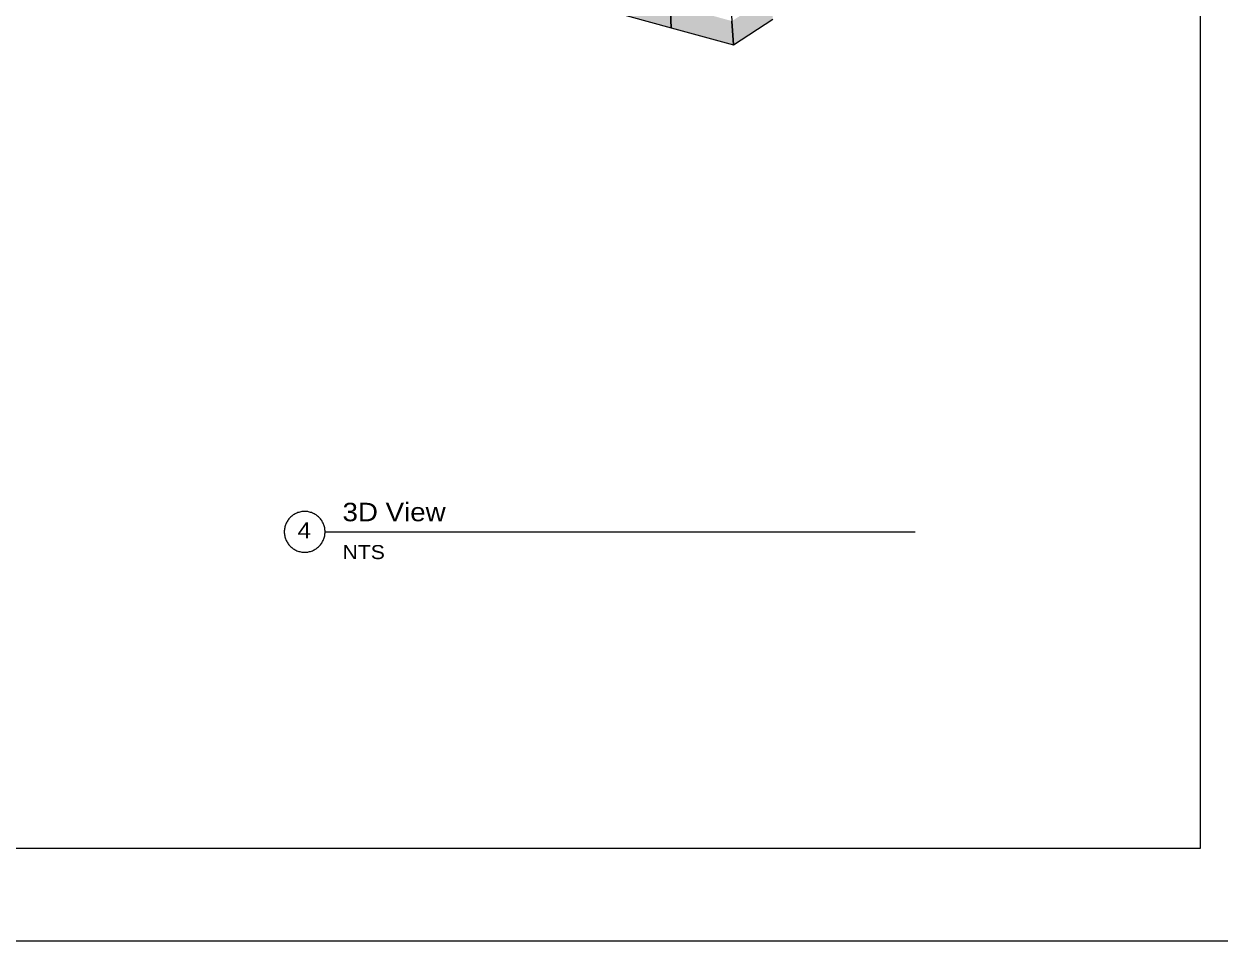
# Paper-space layout '02 Chimney' of a CAD drawing. Header units: millimetres. Extents: x 5 to 415, y 5 to 287.
# Drawn here: x 209.7 to 333, y 4.9 to 99.4 of the extents above; entities that cross this region are included whole.
import ezdxf

# ---------------------------------------------------------------- set-up
doc = ezdxf.new("R2010")
doc.units = ezdxf.units.MM
doc.layers.add('SHEET_GEOMETRY', color=7, linetype='Continuous')
doc.layers.add('SHEET_TEXT', color=7, linetype='Continuous')

# ---------------------------------------------------------------- blocks, each defined once
blk = doc.blocks.new('SHEET_02_CHIMNEY')
at = {"layer": 'SHEET_GEOMETRY', "lineweight": 15}
for p, q in [((330.91, 276.19), (330.91, 14.43)), ((330.91, 14.43), (15.88, 14.43)), ((414.51, 4.9), (4.94, 4.9))]:
    blk.add_line(p, q, dxfattribs=at)
at = {"layer": 'SHEET_GEOMETRY', "lineweight": 18}
blk.add_line((282.81, 97.22), (278.62, 172.86), dxfattribs=at)
at = {"layer": 'SHEET_GEOMETRY', "lineweight": 9}
for p, q in [((276.41, 98.97), (276.31, 101.43)), ((276.31, 101.43), (276.41, 98.97)), ((270.01, 100.73), (276.41, 98.97)), ((282.81, 97.22), (286.88, 99.87)), ((276.41, 98.97), (282.81, 97.22)), ((282.67, 99.68), (282.81, 97.22)), ((282.81, 97.22), (282.67, 99.68))]:
    blk.add_line(p, q, dxfattribs=at)
at = {"layer": 'SHEET_GEOMETRY', "lineweight": 20}
for p, q in [((236.85, 48.14), (236.8, 48.05)), ((236.9, 48.23), (236.85, 48.14)), ((236.96, 48.31), (236.9, 48.23)), ((237.03, 48.39), (236.96, 48.31)), ((237.09, 48.47), (237.03, 48.39)), ((237.17, 48.55), (237.09, 48.47)), ((237.24, 48.62), (237.17, 48.55)), ((237.32, 48.69), (237.24, 48.62)), ((237.4, 48.75), (237.32, 48.69)), ((237.48, 48.81), (237.4, 48.75)), ((237.57, 48.86), (237.48, 48.81)), ((237.66, 48.91), (237.57, 48.86)), ((237.75, 48.96), (237.66, 48.91)), ((237.85, 49), (237.75, 48.96)), ((237.94, 49.04), (237.85, 49)), ((238.04, 49.07), (237.94, 49.04)), ((238.14, 49.1), (238.04, 49.07)), ((238.24, 49.12), (238.14, 49.1)), ((238.34, 49.14), (238.24, 49.12)), ((238.44, 49.15), (238.34, 49.14)), ((238.55, 49.16), (238.44, 49.15)), ((238.65, 49.16), (238.55, 49.16)), ((238.75, 49.16), (238.65, 49.16)), ((238.86, 49.15), (238.75, 49.16)), ((238.96, 49.14), (238.86, 49.15)), ((239.06, 49.12), (238.96, 49.14)), ((239.16, 49.1), (239.06, 49.12)), ((239.26, 49.07), (239.16, 49.1)), ((239.36, 49.04), (239.26, 49.07)), ((239.45, 49), (239.36, 49.04)), ((239.55, 48.96), (239.45, 49)), ((239.64, 48.91), (239.55, 48.96)), ((239.73, 48.86), (239.64, 48.91)), ((239.82, 48.81), (239.73, 48.86)), ((239.9, 48.75), (239.82, 48.81)), ((239.98, 48.69), (239.9, 48.75)), ((240.06, 48.62), (239.98, 48.69)), ((240.13, 48.55), (240.06, 48.62)), ((240.21, 48.47), (240.13, 48.55)), ((240.27, 48.39), (240.21, 48.47)), ((240.34, 48.31), (240.27, 48.39)), ((240.4, 48.23), (240.34, 48.31)), ((240.45, 48.14), (240.4, 48.23)), ((240.5, 48.05), (240.45, 48.14)), ((236.56, 47.27), (236.55, 47.17)), ((236.55, 47.17), (236.55, 47.06)), ((236.55, 47.06), (236.55, 46.96)), ((236.55, 46.96), (236.56, 46.85)), ((236.57, 47.37), (236.56, 47.27)), ((236.56, 46.85), (236.57, 46.75)), ((236.59, 47.47), (236.57, 47.37)), ((236.61, 47.57), (236.59, 47.47)), ((236.64, 47.67), (236.61, 47.57)), ((236.67, 47.77), (236.64, 47.67)), ((236.71, 47.86), (236.67, 47.77)), ((236.75, 47.96), (236.71, 47.86)), ((236.8, 48.05), (236.75, 47.96)), ((240.55, 47.96), (240.5, 48.05)), ((240.59, 47.86), (240.55, 47.96)), ((240.63, 47.77), (240.59, 47.86)), ((240.66, 47.67), (240.63, 47.77)), ((240.69, 47.57), (240.66, 47.67)), ((240.71, 47.47), (240.69, 47.57)), ((240.73, 47.37), (240.71, 47.47)), ((240.74, 47.27), (240.73, 47.37)), ((240.73, 46.75), (240.74, 46.85)), ((240.75, 47.17), (240.74, 47.27)), ((240.74, 46.85), (240.75, 46.96)), ((240.75, 47.06), (240.75, 47.17)), ((240.75, 46.96), (240.75, 47.06)), ((240.75, 47.06), (301.55, 47.06)), ((236.57, 46.75), (236.59, 46.65)), ((236.59, 46.65), (236.61, 46.55)), ((236.61, 46.55), (236.64, 46.45)), ((236.64, 46.45), (236.67, 46.35)), ((236.67, 46.35), (236.71, 46.26)), ((236.71, 46.26), (236.75, 46.16)), ((236.75, 46.16), (236.8, 46.07)), ((236.8, 46.07), (236.85, 45.98)), ((236.85, 45.98), (236.9, 45.9)), ((236.9, 45.9), (236.96, 45.81)), ((236.96, 45.81), (237.03, 45.73)), ((237.03, 45.73), (237.09, 45.65)), ((237.09, 45.65), (237.17, 45.58)), ((240.13, 45.58), (240.21, 45.65)), ((240.21, 45.65), (240.27, 45.73)), ((240.27, 45.73), (240.34, 45.81)), ((240.34, 45.81), (240.4, 45.9)), ((240.4, 45.9), (240.45, 45.98)), ((240.45, 45.98), (240.5, 46.07)), ((240.5, 46.07), (240.55, 46.16)), ((240.55, 46.16), (240.59, 46.26)), ((240.59, 46.26), (240.63, 46.35)), ((240.63, 46.35), (240.66, 46.45)), ((240.66, 46.45), (240.69, 46.55)), ((240.69, 46.55), (240.71, 46.65)), ((240.71, 46.65), (240.73, 46.75)), ((237.17, 45.58), (237.24, 45.5)), ((237.24, 45.5), (237.32, 45.44)), ((237.32, 45.44), (237.4, 45.37)), ((237.4, 45.37), (237.48, 45.31)), ((237.48, 45.31), (237.57, 45.26)), ((237.57, 45.26), (237.66, 45.21)), ((237.66, 45.21), (237.75, 45.16)), ((237.75, 45.16), (237.85, 45.12)), ((237.85, 45.12), (237.94, 45.08)), ((237.94, 45.08), (238.04, 45.05)), ((238.04, 45.05), (238.14, 45.02)), ((238.14, 45.02), (238.24, 45)), ((238.24, 45), (238.34, 44.98)), ((238.34, 44.98), (238.44, 44.97)), ((238.44, 44.97), (238.55, 44.96)), ((238.55, 44.96), (238.65, 44.96)), ((238.65, 44.96), (238.75, 44.96)), ((238.75, 44.96), (238.86, 44.97)), ((238.86, 44.97), (238.96, 44.98)), ((238.96, 44.98), (239.06, 45)), ((239.06, 45), (239.16, 45.02)), ((239.16, 45.02), (239.26, 45.05)), ((239.26, 45.05), (239.36, 45.08)), ((239.36, 45.08), (239.45, 45.12)), ((239.45, 45.12), (239.55, 45.16)), ((239.55, 45.16), (239.64, 45.21)), ((239.64, 45.21), (239.73, 45.26)), ((239.73, 45.26), (239.82, 45.31)), ((239.82, 45.31), (239.9, 45.37)), ((239.9, 45.37), (239.98, 45.44)), ((239.98, 45.44), (240.06, 45.5)), ((240.06, 45.5), (240.13, 45.58))]:
    blk.add_line(p, q, dxfattribs=at)
at = {"layer": 'SHEET_GEOMETRY', "color": 57}
for points in [[(282.81, 97.22), (286.74, 102.33), (282.67, 99.68)], [(282.81, 97.22), (286.88, 99.87), (286.74, 102.33)], [(270.01, 100.73), (276.41, 98.97), (276.31, 101.43)]]:
    blk.add_solid(points, dxfattribs=at)
at = {"layer": 'SHEET_GEOMETRY', "color": 25}
for points in [[(276.41, 98.97), (282.67, 99.68), (276.31, 101.43)], [(276.41, 98.97), (282.81, 97.22), (282.67, 99.68)]]:
    blk.add_solid(points, dxfattribs=at)
at = {"layer": 'SHEET_TEXT'}
for s, height, width, p in [('3D View', 1.905, 1.11978, (242.55, 48.15)), ('4', 1.65, 1.125263, (237.92, 46.38)), ('NTS', 1.448, 1.125721, (242.55, 44.25))]:
    blk.add_text(s, height=height, dxfattribs=dict(at, width=width)).set_placement(p)

psp = doc.layouts.new('02 Chimney')

# ---------------------------------------------------------------- block references
psp.add_blockref('SHEET_02_CHIMNEY', (0, 0))

doc.saveas('drawing.dxf')
